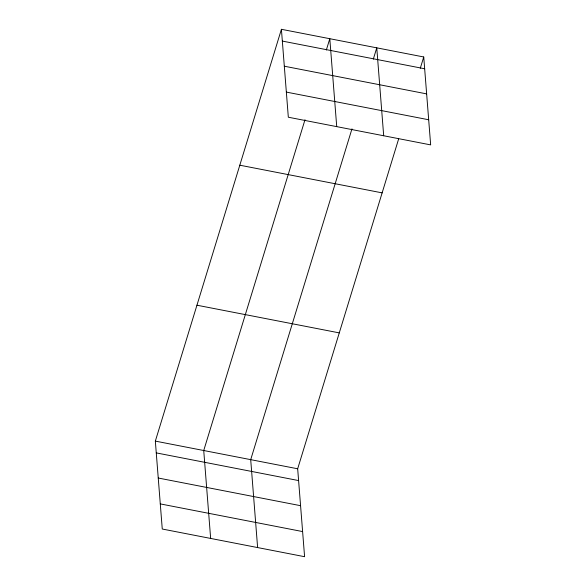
<?xml version="1.0" encoding="UTF-8"?>
<svg xmlns="http://www.w3.org/2000/svg" width="586" height="586" viewBox="0 0 586 586"><rect width="100%" height="100%" fill="white"/><g stroke="black" fill="none" stroke-linecap="round" stroke-linejoin="round"><path stroke-width="0.88" d="M398.67 138.86L297.673 468.778L304.588 556.7L162.263 529.026L155.341 441.112L281.412 29.3L423.737 56.974L430.659 144.889L288.327 117.222L281.412 29.3M304.998 119.727L203.73 450.517L210.652 538.439M326.336 50.03L329.801 38.705L336.723 126.627M351.966 128.854L250.705 459.651L257.62 547.566M373.304 59.164L376.769 47.84L383.691 135.762M420.272 68.298L423.737 56.974M282.335 41.086L424.667 68.76M284.313 66.211L426.645 93.885M286.349 92.097L428.681 119.764M239.806 165.201L382.138 192.867M196.94 305.211L339.272 332.885M155.341 441.112L297.673 468.778M156.272 452.897L298.596 480.571M158.242 478.022L300.574 505.689M160.286 503.901L302.61 531.575"/></g></svg>
